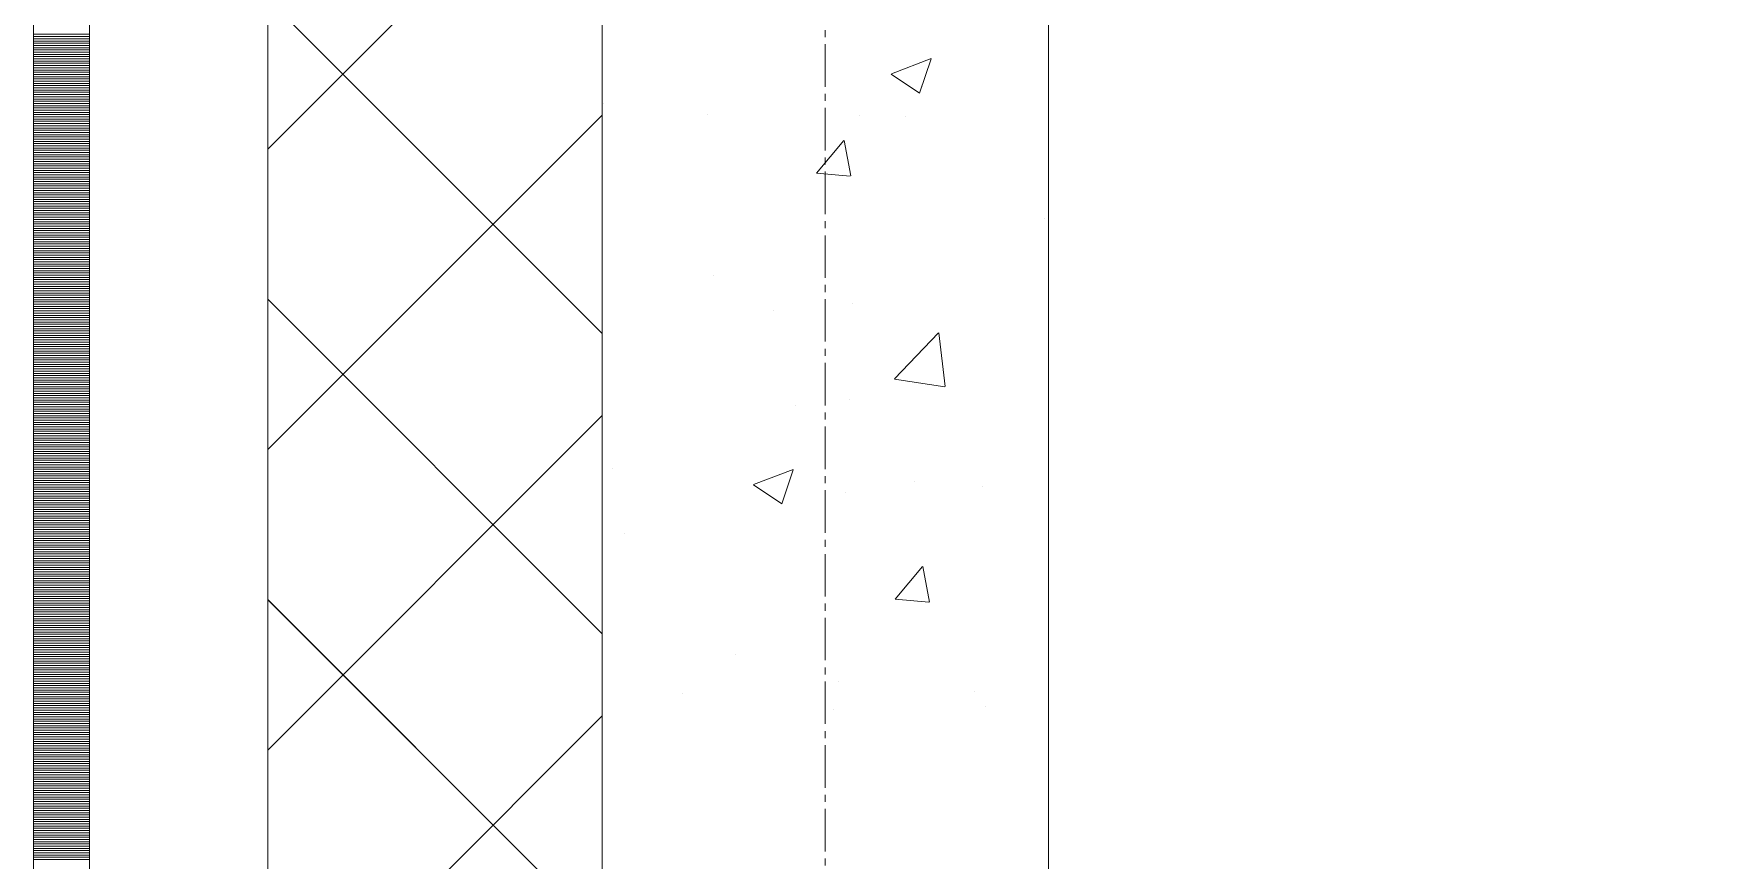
# Model space of a CAD drawing. Header units: millimetres. Extents: x 470010 to 1231400, y -134005 to 421770.
# Drawn here: x 672519 to 673272, y -24761 to -24390 of the extents above; entities that cross this region are included whole.
import ezdxf
from ezdxf.enums import TextEntityAlignment as Align

# ---------------------------------------------------------------- set-up
doc = ezdxf.new("R2010")
doc.units = ezdxf.units.MM
doc.linetypes.add('CENTER2', pattern=[28.575, 19.05, -3.175, 3.175, -3.175])
doc.linetypes.add('DASHED', pattern=[19.05, 12.7, -6.35])
doc.layers.get('Defpoints').update_dxf_attribs({"color": 140})
doc.layers.add('АР_Делит', color=120, linetype='Continuous', lineweight=0, plot=False)
for name, color, linetype, lineweight in [('АР_Стены ПЕНОблок', 52, 'Continuous', 20), ('АР_Тонкая', 254, 'Continuous', 5), ('АР_Утеплитель', 31, 'Continuous', 0), ('АР_Штриховка', 8, 'Continuous', 0)]:
    doc.layers.add(name, color=color, linetype=linetype, lineweight=lineweight)
doc.layers.add('РД_Оси_100', color=7, linetype='Continuous', lineweight=0, true_color=0x525252)
doc.styles.add('style1', font='ARIALN.TTF')

# ---------------------------------------------------------------- blocks, each defined once
blk = doc.blocks.new('СОШ_2200_АР_ОСИ_М100_28.05.24')
at = {"layer": 'АР_Делит', "color": 251, "linetype": 'DASHED', "true_color": 0x636466}
blk.add_lwpolyline([(114955, 135155), (114955, -355), (93595.036, -355), (93595.036, 13855), (94145, 13855), (94145, 68320), (66055, 68320), (66055, 13857.73), (83455, 13857.73), (83455, -355), (45245, -355), (45245, 13145), (44695, 13145), (44695, 26755), (45245, 26755), (45245, 68320), (20455, 68320), (20455, 26755), (27955, 26755), (27955, 13145), (-355, 13145), (-355, 100855)], dxfattribs=at)
at = {"layer": 'РД_Оси_100', "color": 251, "linetype": 'CENTER2', "true_color": 0x636466}
blk.add_line((0, -6155), (0, 139938.679), dxfattribs=at)
blk = doc.blocks.new('A$C9108343f')
at = {"layer": 'АР_Стены ПЕНОблок', "color": 18, "linetype": 'Continuous', "lineweight": 20, "true_color": 0x000000}
for p, q in [((7054.96, 97555), (7054.96, 21355)), ((7254.96, 21355), (7254.96, 97555))]:
    blk.add_line(p, q, dxfattribs=at)
at = {"layer": 'АР_Тонкая', "color": 18, "linetype": 'Continuous', "lineweight": 5, "true_color": 0x000000}
for p, q in [((6799.96, 97555), (6799.96, 21355)), ((6824.96, 97555), (6824.96, 21355)), ((6824.96, 21355), (6824.96, 97555)), ((6904.96, 21355), (6904.96, 97555))]:
    blk.add_line(p, q, dxfattribs=at)
at = {"layer": 'АР_Утеплитель', "color": 18, "linetype": 'Continuous', "lineweight": 0, "true_color": 0x000000}
for p, q in [((6904.96, 97555), (6904.96, 21355)), ((7054.96, 21355), (7054.96, 97555))]:
    blk.add_line(p, q, dxfattribs=at)
at = {"layer": 'АР_Штриховка', "color": 18, "linetype": 'Continuous', "lineweight": 0, "true_color": 0x000000}
for p, q in [((6904.96, 75924.25), (7054.96, 76074.25)), ((7054.96, 75841.68), (6904.96, 75991.68)), ((6799.96, 75975.75), (6824.96, 75975.75)), ((6799.96, 75974.75), (6824.96, 75974.75)), ((6799.96, 75973.75), (6824.96, 75973.75)), ((6799.96, 75972.75), (6824.96, 75972.75)), ((6799.96, 75971.75), (6824.96, 75971.75)), ((6799.96, 75970.75), (6824.96, 75970.75)), ((6799.96, 75969.75), (6824.96, 75969.75)), ((6799.96, 75968.75), (6824.96, 75968.75)), ((6799.96, 75967.75), (6824.96, 75967.75)), ((6799.96, 75966.75), (6824.96, 75966.75)), ((6799.96, 75965.75), (6824.96, 75965.75)), ((6799.96, 75964.75), (6824.96, 75964.75)), ((6799.96, 75963.75), (6824.96, 75963.75)), ((6799.96, 75962.75), (6824.96, 75962.75)), ((6799.96, 75961.75), (6824.96, 75961.75)), ((6799.96, 75960.75), (6824.96, 75960.75)), ((7184.62, 75958.04), (7202.41, 75964.87)), ((7197.2, 75949.36), (7202.35, 75964.71)), ((6799.96, 75959.75), (6824.96, 75959.75)), ((6799.96, 75958.75), (6824.96, 75958.75)), ((6799.96, 75957.75), (6824.96, 75957.75)), ((6799.96, 75956.75), (6824.96, 75956.75)), ((6799.96, 75955.75), (6824.96, 75955.75)), ((6799.96, 75954.75), (6824.96, 75954.75)), ((6799.96, 75953.75), (6824.96, 75953.75)), ((7184.55, 75957.89), (7197.19, 75949.37)), ((6799.96, 75952.75), (6824.96, 75952.75)), ((6799.96, 75951.75), (6824.96, 75951.75)), ((6799.96, 75950.75), (6824.96, 75950.75)), ((6799.96, 75949.75), (6824.96, 75949.75)), ((6799.96, 75948.75), (6824.96, 75948.75)), ((6799.96, 75947.75), (6824.96, 75947.75)), ((6799.96, 75946.75), (6824.96, 75946.75)), ((6799.96, 75945.75), (6824.96, 75945.75)), ((7198.53, 75952.31), (7198.53, 75952.31)), ((6799.96, 75944.75), (6824.96, 75944.75)), ((6799.96, 75943.75), (6824.96, 75943.75)), ((6799.96, 75942.75), (6824.96, 75942.75)), ((6799.96, 75941.75), (6824.96, 75941.75)), ((6799.96, 75940.75), (6824.96, 75940.75)), ((6799.96, 75939.75), (6824.96, 75939.75)), ((6799.96, 75938.75), (6824.96, 75938.75)), ((6904.96, 75789.54), (7054.96, 75939.54)), ((7055.38, 75944.85), (7055.38, 75944.85)), ((7102.33, 75939.64), (7102.33, 75939.64)), ((7170.17, 75939.41), (7170.17, 75939.41)), ((7190.97, 75939.12), (7190.97, 75939.12)), ((6799.96, 75937.75), (6824.96, 75937.75)), ((6799.96, 75936.75), (6824.96, 75936.75)), ((6799.96, 75935.75), (6824.96, 75935.75)), ((6799.96, 75934.75), (6824.96, 75934.75)), ((6799.96, 75933.75), (6824.96, 75933.75)), ((6799.96, 75932.75), (6824.96, 75932.75)), ((6799.96, 75931.75), (6824.96, 75931.75)), ((6799.96, 75930.75), (6824.96, 75930.75)), ((6799.96, 75929.75), (6824.96, 75929.75)), ((6799.96, 75928.75), (6824.96, 75928.75)), ((6799.96, 75927.75), (6824.96, 75927.75)), ((6799.96, 75926.75), (6824.96, 75926.75)), ((6799.96, 75925.75), (6824.96, 75925.75)), ((6799.96, 75924.75), (6824.96, 75924.75)), ((6799.96, 75923.75), (6824.96, 75923.75)), ((7150.98, 75913.55), (7163.22, 75928.15)), ((7166.41, 75912.27), (7163.48, 75928.19)), ((6799.96, 75922.75), (6824.96, 75922.75)), ((6799.96, 75921.75), (6824.96, 75921.75)), ((6799.96, 75920.75), (6824.96, 75920.75)), ((6799.96, 75919.75), (6824.96, 75919.75)), ((6799.96, 75918.75), (6824.96, 75918.75)), ((6799.96, 75917.75), (6824.96, 75917.75)), ((6799.96, 75916.75), (6824.96, 75916.75)), ((6799.96, 75915.75), (6824.96, 75915.75)), ((6799.96, 75914.75), (6824.96, 75914.75)), ((6799.96, 75913.75), (6824.96, 75913.75)), ((6799.96, 75912.75), (6824.96, 75912.75)), ((6799.96, 75911.75), (6824.96, 75911.75)), ((6799.96, 75910.75), (6824.96, 75910.75)), ((6799.96, 75909.75), (6824.96, 75909.75)), ((6799.96, 75908.75), (6824.96, 75908.75)), ((7150.98, 75913.55), (7166.16, 75912.22)), ((6799.96, 75907.75), (6824.96, 75907.75)), ((6799.96, 75906.75), (6824.96, 75906.75)), ((6799.96, 75905.75), (6824.96, 75905.75)), ((6799.96, 75904.75), (6824.96, 75904.75)), ((6799.96, 75903.75), (6824.96, 75903.75)), ((6799.96, 75902.75), (6824.96, 75902.75)), ((6799.96, 75901.75), (6824.96, 75901.75)), ((6799.96, 75900.75), (6824.96, 75900.75)), ((6799.96, 75899.75), (6824.96, 75899.75)), ((6799.96, 75898.75), (6824.96, 75898.75)), ((6799.96, 75897.75), (6824.96, 75897.75)), ((6799.96, 75896.75), (6824.96, 75896.75)), ((6799.96, 75895.75), (6824.96, 75895.75)), ((6799.96, 75894.75), (6824.96, 75894.75)), ((6799.96, 75893.75), (6824.96, 75893.75)), ((6799.96, 75892.75), (6824.96, 75892.75)), ((7253.04, 75893.14), (7253.04, 75893.14)), ((6799.96, 75891.75), (6824.96, 75891.75)), ((6799.96, 75890.75), (6824.96, 75890.75)), ((6799.96, 75889.75), (6824.96, 75889.75)), ((6799.96, 75888.75), (6824.96, 75888.75)), ((6799.96, 75887.75), (6824.96, 75887.75)), ((6799.96, 75886.75), (6824.96, 75886.75)), ((6799.96, 75885.75), (6824.96, 75885.75)), ((6799.96, 75884.75), (6824.96, 75884.75)), ((6799.96, 75883.75), (6824.96, 75883.75)), ((6799.96, 75882.75), (6824.96, 75882.75)), ((6799.96, 75881.75), (6824.96, 75881.75)), ((6799.96, 75880.75), (6824.96, 75880.75)), ((6799.96, 75879.75), (6824.96, 75879.75)), ((6799.96, 75878.75), (6824.96, 75878.75)), ((6799.96, 75877.75), (6824.96, 75877.75)), ((6799.96, 75876.75), (6824.96, 75876.75)), ((6799.96, 75875.75), (6824.96, 75875.75)), ((6799.96, 75874.75), (6824.96, 75874.75)), ((6799.96, 75873.75), (6824.96, 75873.75)), ((6799.96, 75872.75), (6824.96, 75872.75)), ((6799.96, 75871.75), (6824.96, 75871.75)), ((6799.96, 75870.75), (6824.96, 75870.75)), ((6799.96, 75869.75), (6824.96, 75869.75)), ((6799.96, 75868.75), (6824.96, 75868.75)), ((6799.96, 75867.75), (6824.96, 75867.75)), ((6799.96, 75866.75), (6824.96, 75866.75)), ((6799.96, 75865.75), (6824.96, 75865.75)), ((6799.96, 75864.75), (6824.96, 75864.75)), ((6799.96, 75863.75), (6824.96, 75863.75)), ((6799.96, 75862.75), (6824.96, 75862.75)), ((7104.91, 75867.71), (7104.91, 75867.71)), ((6799.96, 75861.75), (6824.96, 75861.75)), ((6799.96, 75860.75), (6824.96, 75860.75)), ((6799.96, 75859.75), (6824.96, 75859.75)), ((6799.96, 75858.75), (6824.96, 75858.75)), ((6799.96, 75857.75), (6824.96, 75857.75)), ((6799.96, 75856.75), (6824.96, 75856.75)), ((6799.96, 75855.75), (6824.96, 75855.75)), ((7054.96, 75706.98), (6904.96, 75856.98)), ((6799.96, 75854.75), (6824.96, 75854.75)), ((6799.96, 75853.75), (6824.96, 75853.75)), ((6799.96, 75852.75), (6824.96, 75852.75)), ((6799.96, 75851.75), (6824.96, 75851.75)), ((6799.96, 75850.75), (6824.96, 75850.75)), ((6799.96, 75849.75), (6824.96, 75849.75)), ((6799.96, 75848.75), (6824.96, 75848.75)), ((6799.96, 75847.75), (6824.96, 75847.75)), ((7131.71, 75852.13), (7131.71, 75852.13)), ((7167.08, 75854.86), (7167.08, 75854.86)), ((6799.96, 75846.75), (6824.96, 75846.75)), ((6799.96, 75845.75), (6824.96, 75845.75)), ((6799.96, 75844.75), (6824.96, 75844.75)), ((6799.96, 75843.75), (6824.96, 75843.75)), ((6799.96, 75842.75), (6824.96, 75842.75)), ((6799.96, 75841.75), (6824.96, 75841.75)), ((6799.96, 75840.75), (6824.96, 75840.75)), ((7185.97, 75821.32), (7205.75, 75841.93)), ((7208.63, 75817.82), (7205.82, 75841.94)), ((6799.96, 75839.75), (6824.96, 75839.75)), ((6799.96, 75838.75), (6824.96, 75838.75)), ((6799.96, 75837.75), (6824.96, 75837.75)), ((6799.96, 75836.75), (6824.96, 75836.75)), ((6799.96, 75835.75), (6824.96, 75835.75)), ((6799.96, 75834.75), (6824.96, 75834.75)), ((6799.96, 75833.75), (6824.96, 75833.75)), ((6799.96, 75832.75), (6824.96, 75832.75)), ((6799.96, 75831.75), (6824.96, 75831.75)), ((6799.96, 75830.75), (6824.96, 75830.75)), ((6799.96, 75829.75), (6824.96, 75829.75)), ((6799.96, 75828.75), (6824.96, 75828.75)), ((6799.96, 75827.75), (6824.96, 75827.75)), ((6799.96, 75826.75), (6824.96, 75826.75)), ((6799.96, 75825.75), (6824.96, 75825.75)), ((6799.96, 75824.75), (6824.96, 75824.75)), ((6799.96, 75823.75), (6824.96, 75823.75)), ((6799.96, 75822.75), (6824.96, 75822.75)), ((6799.96, 75821.75), (6824.96, 75821.75)), ((6799.96, 75820.75), (6824.96, 75820.75)), ((6799.96, 75819.75), (6824.96, 75819.75)), ((6799.96, 75818.75), (6824.96, 75818.75)), ((6799.96, 75817.75), (6824.96, 75817.75)), ((7186.02, 75821.2), (7208.61, 75817.7)), ((6799.96, 75816.75), (6824.96, 75816.75)), ((6799.96, 75815.75), (6824.96, 75815.75)), ((6799.96, 75814.75), (6824.96, 75814.75)), ((6799.96, 75813.75), (6824.96, 75813.75)), ((6799.96, 75812.75), (6824.96, 75812.75)), ((6799.96, 75811.75), (6824.96, 75811.75)), ((6799.96, 75810.75), (6824.96, 75810.75)), ((7165.78, 75811.94), (7165.78, 75811.94)), ((6799.96, 75809.75), (6824.96, 75809.75)), ((6799.96, 75808.75), (6824.96, 75808.75)), ((6799.96, 75807.75), (6824.96, 75807.75)), ((6799.96, 75806.75), (6824.96, 75806.75)), ((6799.96, 75805.75), (6824.96, 75805.75)), ((6799.96, 75804.75), (6824.96, 75804.75)), ((6799.96, 75803.75), (6824.96, 75803.75)), ((6799.96, 75802.75), (6824.96, 75802.75)), ((6904.96, 75654.84), (7054.96, 75804.84)), ((7141.5, 75809.33), (7141.5, 75809.33)), ((6799.96, 75801.75), (6824.96, 75801.75)), ((6799.96, 75800.75), (6824.96, 75800.75)), ((6799.96, 75799.75), (6824.96, 75799.75)), ((6799.96, 75798.75), (6824.96, 75798.75)), ((6799.96, 75797.75), (6824.96, 75797.75)), ((6799.96, 75796.75), (6824.96, 75796.75)), ((6799.96, 75795.75), (6824.96, 75795.75)), ((6799.96, 75794.75), (6824.96, 75794.75)), ((6799.96, 75793.75), (6824.96, 75793.75)), ((6799.96, 75792.75), (6824.96, 75792.75)), ((6799.96, 75791.75), (6824.96, 75791.75)), ((6799.96, 75790.75), (6824.96, 75790.75)), ((6799.96, 75789.75), (6824.96, 75789.75)), ((6799.96, 75788.75), (6824.96, 75788.75)), ((6799.96, 75787.75), (6824.96, 75787.75)), ((6799.96, 75786.75), (6824.96, 75786.75)), ((6799.96, 75785.75), (6824.96, 75785.75)), ((6799.96, 75784.75), (6824.96, 75784.75)), ((6799.96, 75783.75), (6824.96, 75783.75)), ((6799.96, 75782.75), (6824.96, 75782.75)), ((6799.96, 75781.75), (6824.96, 75781.75)), ((6799.96, 75780.75), (6824.96, 75780.75)), ((6799.96, 75779.75), (6824.96, 75779.75)), ((7059.47, 75780.94), (7059.47, 75780.94)), ((7122.82, 75773.86), (7140.61, 75780.68)), ((7135.4, 75765.17), (7140.55, 75780.52)), ((6799.96, 75778.75), (6824.96, 75778.75)), ((6799.96, 75777.75), (6824.96, 75777.75)), ((6799.96, 75776.75), (6824.96, 75776.75)), ((6799.96, 75775.75), (6824.96, 75775.75)), ((6799.96, 75774.75), (6824.96, 75774.75)), ((6799.96, 75773.75), (6824.96, 75773.75)), ((6799.96, 75772.75), (6824.96, 75772.75)), ((7122.75, 75773.7), (7135.39, 75765.18)), ((7195.06, 75775.21), (7195.06, 75775.21)), ((7225.3, 75773.07), (7225.3, 75773.07)), ((6799.96, 75771.75), (6824.96, 75771.75)), ((6799.96, 75770.75), (6824.96, 75770.75)), ((6799.96, 75769.75), (6824.96, 75769.75)), ((6799.96, 75768.75), (6824.96, 75768.75)), ((6799.96, 75767.75), (6824.96, 75767.75)), ((6799.96, 75766.75), (6824.96, 75766.75)), ((6799.96, 75765.75), (6824.96, 75765.75)), ((6799.96, 75764.75), (6824.96, 75764.75)), ((7163.99, 75770.3), (7163.99, 75770.3)), ((6799.96, 75763.75), (6824.96, 75763.75)), ((6799.96, 75762.75), (6824.96, 75762.75)), ((6799.96, 75761.75), (6824.96, 75761.75)), ((6799.96, 75760.75), (6824.96, 75760.75)), ((6799.96, 75759.75), (6824.96, 75759.75)), ((6799.96, 75758.75), (6824.96, 75758.75)), ((6799.96, 75757.75), (6824.96, 75757.75)), ((6799.96, 75756.75), (6824.96, 75756.75)), ((6799.96, 75755.75), (6824.96, 75755.75)), ((6799.96, 75754.75), (6824.96, 75754.75)), ((6799.96, 75753.75), (6824.96, 75753.75)), ((6799.96, 75752.75), (6824.96, 75752.75)), ((6799.96, 75751.75), (6824.96, 75751.75)), ((6799.96, 75750.75), (6824.96, 75750.75)), ((6799.96, 75749.75), (6824.96, 75749.75)), ((7064.89, 75751.95), (7064.89, 75751.95)), ((6799.96, 75748.75), (6824.96, 75748.75)), ((6799.96, 75747.75), (6824.96, 75747.75)), ((6799.96, 75746.75), (6824.96, 75746.75)), ((6799.96, 75745.75), (6824.96, 75745.75)), ((6799.96, 75744.75), (6824.96, 75744.75)), ((6799.96, 75743.75), (6824.96, 75743.75)), ((6799.96, 75742.75), (6824.96, 75742.75)), ((6799.96, 75741.75), (6824.96, 75741.75)), ((6799.96, 75740.75), (6824.96, 75740.75)), ((6799.96, 75739.75), (6824.96, 75739.75)), ((6799.96, 75738.75), (6824.96, 75738.75)), ((6799.96, 75737.75), (6824.96, 75737.75)), ((6799.96, 75736.75), (6824.96, 75736.75)), ((6799.96, 75735.75), (6824.96, 75735.75)), ((6799.96, 75734.75), (6824.96, 75734.75)), ((7186.22, 75722.5), (7198.47, 75737.09)), ((7201.66, 75721.21), (7198.72, 75737.13)), ((6799.96, 75733.75), (6824.96, 75733.75)), ((6799.96, 75732.75), (6824.96, 75732.75)), ((6799.96, 75731.75), (6824.96, 75731.75)), ((6799.96, 75730.75), (6824.96, 75730.75)), ((6799.96, 75729.75), (6824.96, 75729.75)), ((6799.96, 75728.75), (6824.96, 75728.75)), ((6799.96, 75727.75), (6824.96, 75727.75)), ((6799.96, 75726.75), (6824.96, 75726.75)), ((6799.96, 75725.75), (6824.96, 75725.75)), ((6799.96, 75724.75), (6824.96, 75724.75)), ((6799.96, 75723.75), (6824.96, 75723.75)), ((6799.96, 75722.75), (6824.96, 75722.75)), ((6799.96, 75721.75), (6824.96, 75721.75)), ((6799.96, 75720.75), (6824.96, 75720.75)), ((6799.96, 75719.75), (6824.96, 75719.75)), ((7054.96, 75572.27), (6904.96, 75722.27)), ((7186.22, 75722.49), (7201.4, 75721.16)), ((6799.96, 75718.75), (6824.96, 75718.75)), ((6799.96, 75717.75), (6824.96, 75717.75)), ((6799.96, 75716.75), (6824.96, 75716.75)), ((6799.96, 75715.75), (6824.96, 75715.75)), ((6799.96, 75714.75), (6824.96, 75714.75)), ((6799.96, 75713.75), (6824.96, 75713.75)), ((6799.96, 75712.75), (6824.96, 75712.75)), ((6799.96, 75711.75), (6824.96, 75711.75)), ((6799.96, 75710.75), (6824.96, 75710.75)), ((6799.96, 75709.75), (6824.96, 75709.75)), ((6799.96, 75708.75), (6824.96, 75708.75)), ((6799.96, 75707.75), (6824.96, 75707.75)), ((6799.96, 75706.75), (6824.96, 75706.75)), ((6799.96, 75705.75), (6824.96, 75705.75)), ((6799.96, 75704.75), (6824.96, 75704.75)), ((6799.96, 75703.75), (6824.96, 75703.75)), ((6799.96, 75702.75), (6824.96, 75702.75)), ((6799.96, 75701.75), (6824.96, 75701.75)), ((6799.96, 75700.75), (6824.96, 75700.75)), ((6799.96, 75699.75), (6824.96, 75699.75)), ((6799.96, 75698.75), (6824.96, 75698.75)), ((6799.96, 75697.75), (6824.96, 75697.75)), ((7114.65, 75697.63), (7114.65, 75697.63)), ((6799.96, 75696.75), (6824.96, 75696.75)), ((6799.96, 75695.75), (6824.96, 75695.75)), ((6799.96, 75694.75), (6824.96, 75694.75)), ((6799.96, 75693.75), (6824.96, 75693.75)), ((6799.96, 75692.75), (6824.96, 75692.75)), ((6799.96, 75691.75), (6824.96, 75691.75)), ((6799.96, 75690.75), (6824.96, 75690.75)), ((6799.96, 75689.75), (6824.96, 75689.75)), ((6799.96, 75688.75), (6824.96, 75688.75)), ((6799.96, 75687.75), (6824.96, 75687.75)), ((6799.96, 75686.75), (6824.96, 75686.75)), ((6799.96, 75685.75), (6824.96, 75685.75)), ((6799.96, 75684.75), (6824.96, 75684.75)), ((6799.96, 75683.75), (6824.96, 75683.75)), ((6799.96, 75682.75), (6824.96, 75682.75)), ((6799.96, 75681.75), (6824.96, 75681.75)), ((7160.9, 75685.75), (7160.9, 75685.75)), ((6799.96, 75680.75), (6824.96, 75680.75)), ((6799.96, 75679.75), (6824.96, 75679.75)), ((6799.96, 75678.75), (6824.96, 75678.75)), ((6799.96, 75677.75), (6824.96, 75677.75)), ((6799.96, 75676.75), (6824.96, 75676.75)), ((6799.96, 75675.75), (6824.96, 75675.75)), ((6799.96, 75674.75), (6824.96, 75674.75)), ((7090.97, 75680.22), (7090.97, 75680.22)), ((7222.07, 75681.26), (7222.07, 75681.26)), ((7226.56, 75674.49), (7226.56, 75674.49)), ((6799.96, 75673.75), (6824.96, 75673.75)), ((6799.96, 75672.75), (6824.96, 75672.75)), ((6799.96, 75671.75), (6824.96, 75671.75)), ((6799.96, 75670.75), (6824.96, 75670.75)), ((6799.96, 75669.75), (6824.96, 75669.75)), ((6799.96, 75668.75), (6824.96, 75668.75)), ((6799.96, 75667.75), (6824.96, 75667.75)), ((6799.96, 75666.75), (6824.96, 75666.75)), ((6904.96, 75520.14), (7054.96, 75670.14)), ((7158.48, 75672.88), (7158.48, 75672.88)), ((6799.96, 75665.75), (6824.96, 75665.75)), ((6799.96, 75664.75), (6824.96, 75664.75)), ((6799.96, 75663.75), (6824.96, 75663.75)), ((6799.96, 75662.75), (6824.96, 75662.75)), ((6799.96, 75661.75), (6824.96, 75661.75)), ((6799.96, 75660.75), (6824.96, 75660.75)), ((6799.96, 75659.75), (6824.96, 75659.75)), ((6799.96, 75658.75), (6824.96, 75658.75)), ((6799.96, 75657.75), (6824.96, 75657.75)), ((6799.96, 75656.75), (6824.96, 75656.75)), ((6799.96, 75655.75), (6824.96, 75655.75)), ((6799.96, 75654.75), (6824.96, 75654.75)), ((6799.96, 75653.75), (6824.96, 75653.75)), ((6799.96, 75652.75), (6824.96, 75652.75)), ((6799.96, 75651.75), (6824.96, 75651.75)), ((6799.96, 75650.75), (6824.96, 75650.75)), ((6799.96, 75649.75), (6824.96, 75649.75)), ((6799.96, 75648.75), (6824.96, 75648.75)), ((6799.96, 75647.75), (6824.96, 75647.75)), ((6799.96, 75646.75), (6824.96, 75646.75)), ((6799.96, 75645.75), (6824.96, 75645.75)), ((6799.96, 75644.75), (6824.96, 75644.75)), ((6799.96, 75643.75), (6824.96, 75643.75)), ((6799.96, 75642.75), (6824.96, 75642.75)), ((6799.96, 75641.75), (6824.96, 75641.75)), ((6799.96, 75640.75), (6824.96, 75640.75)), ((6799.96, 75639.75), (6824.96, 75639.75)), ((6799.96, 75638.75), (6824.96, 75638.75)), ((6799.96, 75637.75), (6824.96, 75637.75)), ((6799.96, 75636.75), (6824.96, 75636.75)), ((6799.96, 75635.75), (6824.96, 75635.75)), ((6799.96, 75634.75), (6824.96, 75634.75)), ((6799.96, 75633.75), (6824.96, 75633.75)), ((6799.96, 75632.75), (6824.96, 75632.75)), ((6799.96, 75631.75), (6824.96, 75631.75)), ((6799.96, 75630.75), (6824.96, 75630.75)), ((6799.96, 75629.75), (6824.96, 75629.75)), ((6799.96, 75628.75), (6824.96, 75628.75)), ((6799.96, 75627.75), (6824.96, 75627.75)), ((6799.96, 75626.75), (6824.96, 75626.75)), ((6799.96, 75625.75), (6824.96, 75625.75)), ((6799.96, 75624.75), (6824.96, 75624.75)), ((6799.96, 75623.75), (6824.96, 75623.75)), ((6799.96, 75622.75), (6824.96, 75622.75)), ((6799.96, 75621.75), (6824.96, 75621.75)), ((6799.96, 75620.75), (6824.96, 75620.75)), ((6799.96, 75619.75), (6824.96, 75619.75)), ((6799.96, 75618.75), (6824.96, 75618.75)), ((6799.96, 75617.75), (6824.96, 75617.75)), ((6799.96, 75616.75), (6824.96, 75616.75)), ((6799.96, 75615.75), (6824.96, 75615.75)), ((6799.96, 75614.75), (6824.96, 75614.75)), ((6799.96, 75613.75), (6824.96, 75613.75)), ((6799.96, 75612.75), (6824.96, 75612.75)), ((6799.96, 75611.75), (6824.96, 75611.75)), ((6799.96, 75610.75), (6824.96, 75610.75)), ((6799.96, 75609.75), (6824.96, 75609.75)), ((6799.96, 75608.75), (6824.96, 75608.75)), ((6799.96, 75607.75), (6824.96, 75607.75)), ((6799.96, 75606.75), (6824.96, 75606.75)), ((6799.96, 75605.75), (6824.96, 75605.75))]:
    blk.add_line(p, q, dxfattribs=at)
at = {"layer": 'РД_Оси_100'}
blk.add_blockref('СОШ_2200_АР_ОСИ_М100_28.05.24', (7154.96, 6755), dxfattribs=at)
at = {"layer": 'Defpoints', "color": 18, "true_color": 0x000000, "style": 'style1'}
for p in [(143949.34, 316089.12), (143974.98, 281639.5), (143890.4, 273244.71), (143839.99, 264276.81), (143967.75, 254892.38), (12251.96, 104178.14), (12382.58, 96023.14)]:
    blk.add_attdef('АР-ПОМЕЩЕНИЕ:НАИМЕНОВАНИЕ', text='', height=100, dxfattribs=at).set_placement(p, align=Align.MIDDLE)
at = {"layer": 'Defpoints', "color": 18, "true_color": 0x000000, "style": 'style1', "flags": 8}
for p in [(143951.3, 279099.09), (143848.34, 269251.11), (143875.33, 260094.25), (144049.74, 250824.7), (163419.28, 238153.36), (155897.46, 237965.97), (183037.2, 237965.97), (143342.94, 237876.19)]:
    blk.add_attdef('АР-ПОМЕЩЕНИЕ:НАИМЕНОВАНИЕ', text='', height=100, dxfattribs=at).set_placement(p, align=Align.MIDDLE)

msp = doc.modelspace()

# ---------------------------------------------------------------- linework, layer by layer
at = {"layer": 'АР_Стены ПЕНОблок', "color": 18, "linetype": 'Continuous', "lineweight": 20, "true_color": 0x000000}
for p, q in [((672773.57, -2811.242), (672773.57, -79011.242)), ((672973.57, -79011.242), (672973.57, -2811.242))]:
    msp.add_line(p, q, dxfattribs=at)
at = {"layer": 'АР_Тонкая', "color": 18, "linetype": 'Continuous', "lineweight": 5, "true_color": 0x000000}
for p, q in [((672518.57, -2811.242), (672518.57, -79011.242)), ((672543.57, -2811.242), (672543.57, -79011.242)), ((672543.57, -79011.242), (672543.57, -2811.242)), ((672623.57, -79011.242), (672623.57, -2811.242))]:
    msp.add_line(p, q, dxfattribs=at)
at = {"layer": 'АР_Утеплитель', "color": 18, "linetype": 'Continuous', "lineweight": 0, "true_color": 0x000000}
for p, q in [((672623.57, -2811.242), (672623.57, -79011.242)), ((672773.57, -79011.242), (672773.57, -2811.242))]:
    msp.add_line(p, q, dxfattribs=at)
at = {"layer": 'АР_Штриховка', "color": 18, "linetype": 'Continuous', "lineweight": 0, "true_color": 0x000000}
for p, q in [((672623.57, -24441.993), (672773.57, -24291.993)), ((672773.57, -24524.56), (672623.57, -24374.56)), ((672518.57, -24390.492), (672543.57, -24390.492)), ((672518.57, -24391.492), (672543.57, -24391.492)), ((672518.57, -24392.492), (672543.57, -24392.492)), ((672518.57, -24393.492), (672543.57, -24393.492)), ((672518.57, -24394.492), (672543.57, -24394.492)), ((672518.57, -24395.492), (672543.57, -24395.492)), ((672518.57, -24396.492), (672543.57, -24396.492)), ((672518.57, -24397.492), (672543.57, -24397.492)), ((672518.57, -24398.492), (672543.57, -24398.492)), ((672518.57, -24399.492), (672543.57, -24399.492)), ((672518.57, -24400.492), (672543.57, -24400.492)), ((672518.57, -24401.492), (672543.57, -24401.492)), ((672518.57, -24402.492), (672543.57, -24402.492)), ((672903.236, -24408.199), (672921.021, -24401.372)), ((672915.816, -24416.879), (672920.966, -24401.53)), ((672518.57, -24403.492), (672543.57, -24403.492)), ((672518.57, -24404.492), (672543.57, -24404.492)), ((672518.57, -24405.492), (672543.57, -24405.492)), ((672518.57, -24406.492), (672543.57, -24406.492)), ((672518.57, -24407.492), (672543.57, -24407.492)), ((672518.57, -24408.492), (672543.57, -24408.492)), ((672518.57, -24409.492), (672543.57, -24409.492)), ((672518.57, -24410.492), (672543.57, -24410.492)), ((672903.166, -24408.352), (672915.801, -24416.875)), ((672518.57, -24411.492), (672543.57, -24411.492)), ((672518.57, -24412.492), (672543.57, -24412.492)), ((672518.57, -24413.492), (672543.57, -24413.492)), ((672518.57, -24414.492), (672543.57, -24414.492)), ((672518.57, -24415.492), (672543.57, -24415.492)), ((672518.57, -24416.492), (672543.57, -24416.492)), ((672518.57, -24417.492), (672543.57, -24417.492)), ((672518.57, -24418.492), (672543.57, -24418.492)), ((672518.57, -24419.492), (672543.57, -24419.492)), ((672518.57, -24420.492), (672543.57, -24420.492)), ((672518.57, -24421.492), (672543.57, -24421.492)), ((672518.57, -24422.492), (672543.57, -24422.492)), ((672518.57, -24423.492), (672543.57, -24423.492)), ((672518.57, -24424.492), (672543.57, -24424.492)), ((672518.57, -24425.492), (672543.57, -24425.492)), ((672518.57, -24426.492), (672543.57, -24426.492)), ((672518.57, -24427.492), (672543.57, -24427.492)), ((672518.57, -24428.492), (672543.57, -24428.492)), ((672518.57, -24429.492), (672543.57, -24429.492)), ((672518.57, -24430.492), (672543.57, -24430.492)), ((672518.57, -24431.492), (672543.57, -24431.492)), ((672518.57, -24432.492), (672543.57, -24432.492)), ((672623.57, -24576.697), (672773.57, -24426.697)), ((672518.57, -24433.492), (672543.57, -24433.492)), ((672518.57, -24434.492), (672543.57, -24434.492)), ((672518.57, -24435.492), (672543.57, -24435.492)), ((672518.57, -24436.492), (672543.57, -24436.492)), ((672518.57, -24437.492), (672543.57, -24437.492)), ((672518.57, -24438.492), (672543.57, -24438.492)), ((672518.57, -24439.492), (672543.57, -24439.492)), ((672518.57, -24440.492), (672543.57, -24440.492)), ((672869.589, -24452.69), (672881.834, -24438.097)), ((672885.027, -24453.976), (672882.09, -24438.054)), ((672518.57, -24441.492), (672543.57, -24441.492)), ((672518.57, -24442.492), (672543.57, -24442.492)), ((672518.57, -24443.492), (672543.57, -24443.492)), ((672518.57, -24444.492), (672543.57, -24444.492)), ((672518.57, -24445.492), (672543.57, -24445.492)), ((672518.57, -24446.492), (672543.57, -24446.492)), ((672518.57, -24447.492), (672543.57, -24447.492)), ((672518.57, -24448.492), (672543.57, -24448.492)), ((672518.57, -24449.492), (672543.57, -24449.492)), ((672518.57, -24450.492), (672543.57, -24450.492)), ((672518.57, -24451.492), (672543.57, -24451.492)), ((672518.57, -24452.492), (672543.57, -24452.492)), ((672518.57, -24453.492), (672543.57, -24453.492)), ((672518.57, -24454.492), (672543.57, -24454.492)), ((672518.57, -24455.492), (672543.57, -24455.492)), ((672869.589, -24452.695), (672884.771, -24454.023)), ((672518.57, -24456.492), (672543.57, -24456.492)), ((672518.57, -24457.492), (672543.57, -24457.492)), ((672518.57, -24458.492), (672543.57, -24458.492)), ((672518.57, -24459.492), (672543.57, -24459.492)), ((672518.57, -24460.492), (672543.57, -24460.492)), ((672518.57, -24461.492), (672543.57, -24461.492)), ((672518.57, -24462.492), (672543.57, -24462.492)), ((672518.57, -24463.492), (672543.57, -24463.492)), ((672518.57, -24464.492), (672543.57, -24464.492)), ((672518.57, -24465.492), (672543.57, -24465.492)), ((672518.57, -24466.492), (672543.57, -24466.492)), ((672518.57, -24467.492), (672543.57, -24467.492)), ((672518.57, -24468.492), (672543.57, -24468.492)), ((672518.57, -24469.492), (672543.57, -24469.492)), ((672518.57, -24470.492), (672543.57, -24470.492)), ((672518.57, -24471.492), (672543.57, -24471.492)), ((672518.57, -24472.492), (672543.57, -24472.492)), ((672518.57, -24473.492), (672543.57, -24473.492)), ((672518.57, -24474.492), (672543.57, -24474.492)), ((672518.57, -24475.492), (672543.57, -24475.492)), ((672518.57, -24476.492), (672543.57, -24476.492)), ((672518.57, -24477.492), (672543.57, -24477.492)), ((672518.57, -24478.492), (672543.57, -24478.492)), ((672518.57, -24479.492), (672543.57, -24479.492)), ((672518.57, -24480.492), (672543.57, -24480.492)), ((672518.57, -24481.492), (672543.57, -24481.492)), ((672518.57, -24482.492), (672543.57, -24482.492)), ((672518.57, -24483.492), (672543.57, -24483.492)), ((672518.57, -24484.492), (672543.57, -24484.492)), ((672518.57, -24485.492), (672543.57, -24485.492)), ((672518.57, -24486.492), (672543.57, -24486.492)), ((672518.57, -24487.492), (672543.57, -24487.492)), ((672518.57, -24488.492), (672543.57, -24488.492)), ((672518.57, -24489.492), (672543.57, -24489.492)), ((672518.57, -24490.492), (672543.57, -24490.492)), ((672518.57, -24491.492), (672543.57, -24491.492)), ((672518.57, -24492.492), (672543.57, -24492.492)), ((672518.57, -24493.492), (672543.57, -24493.492)), ((672518.57, -24494.492), (672543.57, -24494.492)), ((672518.57, -24495.492), (672543.57, -24495.492)), ((672518.57, -24496.492), (672543.57, -24496.492)), ((672518.57, -24497.492), (672543.57, -24497.492)), ((672518.57, -24498.492), (672543.57, -24498.492)), ((672518.57, -24499.492), (672543.57, -24499.492)), ((672518.57, -24500.492), (672543.57, -24500.492)), ((672518.57, -24501.492), (672543.57, -24501.492)), ((672518.57, -24502.492), (672543.57, -24502.492)), ((672518.57, -24503.492), (672543.57, -24503.492)), ((672518.57, -24504.492), (672543.57, -24504.492)), ((672518.57, -24505.492), (672543.57, -24505.492)), ((672518.57, -24506.492), (672543.57, -24506.492)), ((672518.57, -24507.492), (672543.57, -24507.492)), ((672518.57, -24508.492), (672543.57, -24508.492)), ((672518.57, -24509.492), (672543.57, -24509.492)), ((672518.57, -24510.492), (672543.57, -24510.492)), ((672518.57, -24511.492), (672543.57, -24511.492)), ((672518.57, -24512.492), (672543.57, -24512.492)), ((672518.57, -24513.492), (672543.57, -24513.492)), ((672518.57, -24514.492), (672543.57, -24514.492)), ((672518.57, -24515.492), (672543.57, -24515.492)), ((672773.57, -24659.264), (672623.57, -24509.264)), ((672518.57, -24516.492), (672543.57, -24516.492)), ((672518.57, -24517.492), (672543.57, -24517.492)), ((672518.57, -24518.492), (672543.57, -24518.492)), ((672518.57, -24519.492), (672543.57, -24519.492)), ((672518.57, -24520.492), (672543.57, -24520.492)), ((672518.57, -24521.492), (672543.57, -24521.492)), ((672518.57, -24522.492), (672543.57, -24522.492)), ((672518.57, -24523.492), (672543.57, -24523.492)), ((672518.57, -24524.492), (672543.57, -24524.492)), ((672518.57, -24525.492), (672543.57, -24525.492)), ((672518.57, -24526.492), (672543.57, -24526.492)), ((672518.57, -24527.492), (672543.57, -24527.492)), ((672518.57, -24528.492), (672543.57, -24528.492)), ((672518.57, -24529.492), (672543.57, -24529.492)), ((672518.57, -24530.492), (672543.57, -24530.492)), ((672904.581, -24544.926), (672924.364, -24524.307)), ((672927.243, -24548.421), (672924.437, -24524.299)), ((672518.57, -24531.492), (672543.57, -24531.492)), ((672518.57, -24532.492), (672543.57, -24532.492)), ((672518.57, -24533.492), (672543.57, -24533.492)), ((672518.57, -24534.492), (672543.57, -24534.492)), ((672518.57, -24535.492), (672543.57, -24535.492)), ((672518.57, -24536.492), (672543.57, -24536.492)), ((672518.57, -24537.492), (672543.57, -24537.492)), ((672518.57, -24538.492), (672543.57, -24538.492)), ((672518.57, -24539.492), (672543.57, -24539.492)), ((672518.57, -24540.492), (672543.57, -24540.492)), ((672518.57, -24541.492), (672543.57, -24541.492)), ((672518.57, -24542.492), (672543.57, -24542.492)), ((672518.57, -24543.492), (672543.57, -24543.492)), ((672518.57, -24544.492), (672543.57, -24544.492)), ((672518.57, -24545.492), (672543.57, -24545.492)), ((672904.634, -24545.04), (672927.224, -24548.543)), ((672518.57, -24546.492), (672543.57, -24546.492)), ((672518.57, -24547.492), (672543.57, -24547.492)), ((672518.57, -24548.492), (672543.57, -24548.492)), ((672518.57, -24549.492), (672543.57, -24549.492)), ((672518.57, -24550.492), (672543.57, -24550.492)), ((672518.57, -24551.492), (672543.57, -24551.492)), ((672518.57, -24552.492), (672543.57, -24552.492)), ((672518.57, -24553.492), (672543.57, -24553.492)), ((672518.57, -24554.492), (672543.57, -24554.492)), ((672518.57, -24555.492), (672543.57, -24555.492)), ((672518.57, -24556.492), (672543.57, -24556.492)), ((672518.57, -24557.492), (672543.57, -24557.492)), ((672518.57, -24558.492), (672543.57, -24558.492)), ((672518.57, -24559.492), (672543.57, -24559.492)), ((672518.57, -24560.492), (672543.57, -24560.492)), ((672518.57, -24561.492), (672543.57, -24561.492)), ((672623.57, -24711.401), (672773.57, -24561.401)), ((672518.57, -24562.492), (672543.57, -24562.492)), ((672518.57, -24563.492), (672543.57, -24563.492)), ((672518.57, -24564.492), (672543.57, -24564.492)), ((672518.57, -24565.492), (672543.57, -24565.492)), ((672518.57, -24566.492), (672543.57, -24566.492)), ((672518.57, -24567.492), (672543.57, -24567.492)), ((672518.57, -24568.492), (672543.57, -24568.492)), ((672518.57, -24569.492), (672543.57, -24569.492)), ((672518.57, -24570.492), (672543.57, -24570.492)), ((672518.57, -24571.492), (672543.57, -24571.492)), ((672518.57, -24572.492), (672543.57, -24572.492)), ((672518.57, -24573.492), (672543.57, -24573.492)), ((672518.57, -24574.492), (672543.57, -24574.492)), ((672518.57, -24575.492), (672543.57, -24575.492)), ((672518.57, -24576.492), (672543.57, -24576.492)), ((672518.57, -24577.492), (672543.57, -24577.492)), ((672518.57, -24578.492), (672543.57, -24578.492)), ((672518.57, -24579.492), (672543.57, -24579.492)), ((672518.57, -24580.492), (672543.57, -24580.492)), ((672518.57, -24581.492), (672543.57, -24581.492)), ((672518.57, -24582.492), (672543.57, -24582.492)), ((672518.57, -24583.492), (672543.57, -24583.492)), ((672518.57, -24584.492), (672543.57, -24584.492)), ((672518.57, -24585.492), (672543.57, -24585.492)), ((672518.57, -24586.492), (672543.57, -24586.492)), ((672518.57, -24587.492), (672543.57, -24587.492)), ((672518.57, -24588.492), (672543.57, -24588.492)), ((672518.57, -24589.492), (672543.57, -24589.492)), ((672518.57, -24590.492), (672543.57, -24590.492)), ((672518.57, -24591.492), (672543.57, -24591.492)), ((672841.434, -24592.387), (672859.219, -24585.56)), ((672854.014, -24601.067), (672859.164, -24585.718)), ((672518.57, -24592.492), (672543.57, -24592.492)), ((672518.57, -24593.492), (672543.57, -24593.492)), ((672518.57, -24594.492), (672543.57, -24594.492)), ((672518.57, -24595.492), (672543.57, -24595.492)), ((672518.57, -24596.492), (672543.57, -24596.492)), ((672518.57, -24597.492), (672543.57, -24597.492)), ((672518.57, -24598.492), (672543.57, -24598.492)), ((672841.364, -24592.54), (672853.999, -24601.062)), ((672518.57, -24599.492), (672543.57, -24599.492)), ((672518.57, -24600.492), (672543.57, -24600.492)), ((672518.57, -24601.492), (672543.57, -24601.492)), ((672518.57, -24602.492), (672543.57, -24602.492)), ((672518.57, -24603.492), (672543.57, -24603.492)), ((672518.57, -24604.492), (672543.57, -24604.492)), ((672518.57, -24605.492), (672543.57, -24605.492)), ((672518.57, -24606.492), (672543.57, -24606.492)), ((672518.57, -24607.492), (672543.57, -24607.492)), ((672518.57, -24608.492), (672543.57, -24608.492)), ((672518.57, -24609.492), (672543.57, -24609.492)), ((672518.57, -24610.492), (672543.57, -24610.492)), ((672518.57, -24611.492), (672543.57, -24611.492)), ((672518.57, -24612.492), (672543.57, -24612.492)), ((672518.57, -24613.492), (672543.57, -24613.492)), ((672518.57, -24614.492), (672543.57, -24614.492)), ((672518.57, -24615.492), (672543.57, -24615.492)), ((672518.57, -24616.492), (672543.57, -24616.492)), ((672518.57, -24617.492), (672543.57, -24617.492)), ((672518.57, -24618.492), (672543.57, -24618.492)), ((672518.57, -24619.492), (672543.57, -24619.492)), ((672518.57, -24620.492), (672543.57, -24620.492)), ((672518.57, -24621.492), (672543.57, -24621.492)), ((672518.57, -24622.492), (672543.57, -24622.492)), ((672518.57, -24623.492), (672543.57, -24623.492)), ((672518.57, -24624.492), (672543.57, -24624.492)), ((672518.57, -24625.492), (672543.57, -24625.492)), ((672518.57, -24626.492), (672543.57, -24626.492)), ((672518.57, -24627.492), (672543.57, -24627.492)), ((672518.57, -24628.492), (672543.57, -24628.492)), ((672904.833, -24643.747), (672917.078, -24629.154)), ((672920.27, -24645.033), (672917.333, -24629.111)), ((672518.57, -24629.492), (672543.57, -24629.492)), ((672518.57, -24630.492), (672543.57, -24630.492)), ((672518.57, -24631.492), (672543.57, -24631.492)), ((672518.57, -24632.492), (672543.57, -24632.492)), ((672518.57, -24633.492), (672543.57, -24633.492)), ((672518.57, -24634.492), (672543.57, -24634.492)), ((672518.57, -24635.492), (672543.57, -24635.492)), ((672518.57, -24636.492), (672543.57, -24636.492)), ((672518.57, -24637.492), (672543.57, -24637.492)), ((672518.57, -24638.492), (672543.57, -24638.492)), ((672518.57, -24639.492), (672543.57, -24639.492)), ((672518.57, -24640.492), (672543.57, -24640.492)), ((672518.57, -24641.492), (672543.57, -24641.492)), ((672518.57, -24642.492), (672543.57, -24642.492)), ((672518.57, -24643.492), (672543.57, -24643.492)), ((672773.57, -24793.968), (672623.57, -24643.968)), ((672904.832, -24643.752), (672920.014, -24645.08)), ((672518.57, -24644.492), (672543.57, -24644.492)), ((672518.57, -24645.492), (672543.57, -24645.492)), ((672518.57, -24646.492), (672543.57, -24646.492)), ((672518.57, -24647.492), (672543.57, -24647.492)), ((672518.57, -24648.492), (672543.57, -24648.492)), ((672518.57, -24649.492), (672543.57, -24649.492)), ((672518.57, -24650.492), (672543.57, -24650.492)), ((672518.57, -24651.492), (672543.57, -24651.492)), ((672518.57, -24652.492), (672543.57, -24652.492)), ((672518.57, -24653.492), (672543.57, -24653.492)), ((672518.57, -24654.492), (672543.57, -24654.492)), ((672518.57, -24655.492), (672543.57, -24655.492)), ((672518.57, -24656.492), (672543.57, -24656.492)), ((672518.57, -24657.492), (672543.57, -24657.492)), ((672518.57, -24658.492), (672543.57, -24658.492)), ((672518.57, -24659.492), (672543.57, -24659.492)), ((672518.57, -24660.492), (672543.57, -24660.492)), ((672518.57, -24661.492), (672543.57, -24661.492)), ((672518.57, -24662.492), (672543.57, -24662.492)), ((672518.57, -24663.492), (672543.57, -24663.492)), ((672518.57, -24664.492), (672543.57, -24664.492)), ((672518.57, -24665.492), (672543.57, -24665.492)), ((672518.57, -24666.492), (672543.57, -24666.492)), ((672518.57, -24667.492), (672543.57, -24667.492)), ((672518.57, -24668.492), (672543.57, -24668.492)), ((672518.57, -24669.492), (672543.57, -24669.492)), ((672518.57, -24670.492), (672543.57, -24670.492)), ((672518.57, -24671.492), (672543.57, -24671.492)), ((672518.57, -24672.492), (672543.57, -24672.492)), ((672518.57, -24673.492), (672543.57, -24673.492)), ((672518.57, -24674.492), (672543.57, -24674.492)), ((672518.57, -24675.492), (672543.57, -24675.492)), ((672518.57, -24676.492), (672543.57, -24676.492)), ((672518.57, -24677.492), (672543.57, -24677.492)), ((672518.57, -24678.492), (672543.57, -24678.492)), ((672518.57, -24679.492), (672543.57, -24679.492)), ((672518.57, -24680.492), (672543.57, -24680.492)), ((672518.57, -24681.492), (672543.57, -24681.492)), ((672518.57, -24682.492), (672543.57, -24682.492)), ((672518.57, -24683.492), (672543.57, -24683.492)), ((672518.57, -24684.492), (672543.57, -24684.492)), ((672518.57, -24685.492), (672543.57, -24685.492)), ((672518.57, -24686.492), (672543.57, -24686.492)), ((672518.57, -24687.492), (672543.57, -24687.492)), ((672518.57, -24688.492), (672543.57, -24688.492)), ((672518.57, -24689.492), (672543.57, -24689.492)), ((672518.57, -24690.492), (672543.57, -24690.492)), ((672518.57, -24691.492), (672543.57, -24691.492)), ((672518.57, -24692.492), (672543.57, -24692.492)), ((672518.57, -24693.492), (672543.57, -24693.492)), ((672518.57, -24694.492), (672543.57, -24694.492)), ((672518.57, -24695.492), (672543.57, -24695.492)), ((672518.57, -24696.492), (672543.57, -24696.492)), ((672623.57, -24846.105), (672773.57, -24696.105)), ((672518.57, -24697.492), (672543.57, -24697.492)), ((672518.57, -24698.492), (672543.57, -24698.492)), ((672518.57, -24699.492), (672543.57, -24699.492)), ((672518.57, -24700.492), (672543.57, -24700.492)), ((672518.57, -24701.492), (672543.57, -24701.492)), ((672518.57, -24702.492), (672543.57, -24702.492)), ((672518.57, -24703.492), (672543.57, -24703.492)), ((672518.57, -24704.492), (672543.57, -24704.492)), ((672518.57, -24705.492), (672543.57, -24705.492)), ((672518.57, -24706.492), (672543.57, -24706.492)), ((672518.57, -24707.492), (672543.57, -24707.492)), ((672518.57, -24708.492), (672543.57, -24708.492)), ((672518.57, -24709.492), (672543.57, -24709.492)), ((672518.57, -24710.492), (672543.57, -24710.492)), ((672518.57, -24711.492), (672543.57, -24711.492)), ((672518.57, -24712.492), (672543.57, -24712.492)), ((672518.57, -24713.492), (672543.57, -24713.492)), ((672518.57, -24714.492), (672543.57, -24714.492)), ((672518.57, -24715.492), (672543.57, -24715.492)), ((672518.57, -24716.492), (672543.57, -24716.492)), ((672518.57, -24717.492), (672543.57, -24717.492)), ((672518.57, -24718.492), (672543.57, -24718.492)), ((672518.57, -24719.492), (672543.57, -24719.492)), ((672518.57, -24720.492), (672543.57, -24720.492)), ((672518.57, -24721.492), (672543.57, -24721.492)), ((672518.57, -24722.492), (672543.57, -24722.492)), ((672518.57, -24723.492), (672543.57, -24723.492)), ((672518.57, -24724.492), (672543.57, -24724.492)), ((672518.57, -24725.492), (672543.57, -24725.492)), ((672518.57, -24726.492), (672543.57, -24726.492)), ((672518.57, -24727.492), (672543.57, -24727.492)), ((672518.57, -24728.492), (672543.57, -24728.492)), ((672518.57, -24729.492), (672543.57, -24729.492)), ((672518.57, -24730.492), (672543.57, -24730.492)), ((672518.57, -24731.492), (672543.57, -24731.492)), ((672518.57, -24732.492), (672543.57, -24732.492)), ((672518.57, -24733.492), (672543.57, -24733.492)), ((672518.57, -24734.492), (672543.57, -24734.492)), ((672518.57, -24735.492), (672543.57, -24735.492)), ((672518.57, -24736.492), (672543.57, -24736.492)), ((672518.57, -24737.492), (672543.57, -24737.492)), ((672518.57, -24738.492), (672543.57, -24738.492)), ((672518.57, -24739.492), (672543.57, -24739.492)), ((672518.57, -24740.492), (672543.57, -24740.492)), ((672518.57, -24741.492), (672543.57, -24741.492)), ((672518.57, -24742.492), (672543.57, -24742.492)), ((672518.57, -24743.492), (672543.57, -24743.492)), ((672518.57, -24744.492), (672543.57, -24744.492)), ((672518.57, -24745.492), (672543.57, -24745.492)), ((672518.57, -24746.492), (672543.57, -24746.492)), ((672518.57, -24747.492), (672543.57, -24747.492)), ((672518.57, -24748.492), (672543.57, -24748.492)), ((672518.57, -24749.492), (672543.57, -24749.492)), ((672518.57, -24750.492), (672543.57, -24750.492)), ((672518.57, -24751.492), (672543.57, -24751.492)), ((672518.57, -24752.492), (672543.57, -24752.492)), ((672518.57, -24753.492), (672543.57, -24753.492)), ((672518.57, -24754.492), (672543.57, -24754.492)), ((672518.57, -24755.492), (672543.57, -24755.492)), ((672518.57, -24756.492), (672543.57, -24756.492)), ((672518.57, -24757.492), (672543.57, -24757.492)), ((672518.57, -24758.492), (672543.57, -24758.492)), ((672518.57, -24759.492), (672543.57, -24759.492)), ((672518.57, -24760.492), (672543.57, -24760.492))]:
    msp.add_line(p, q, dxfattribs=at)

# ---------------------------------------------------------------- block references
msp.add_blockref('A$C9108343f', (665718.612, -100366.242))
at = {"layer": 'РД_Оси_100'}
msp.add_blockref('СОШ_2200_АР_ОСИ_М100_28.05.24', (672873.57, -93611.242), dxfattribs=at)

doc.saveas('drawing.dxf')
